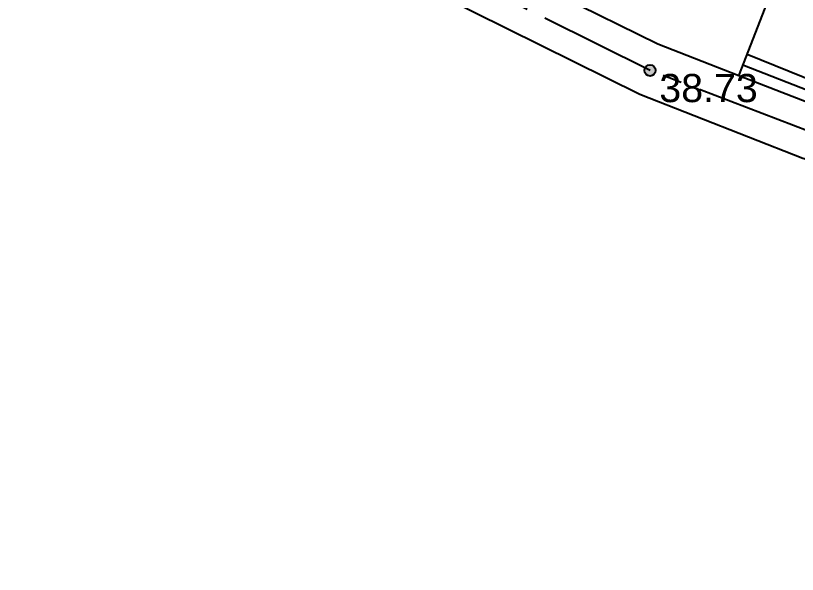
# Model space of a CAD drawing. Header units: millimetres. Extents: x 648844 to 649530, y 1246379 to 1246752.
# Drawn here: x 648963.3 to 649063.1, y 1246397.7 to 1246469.1 of the extents above; entities that cross this region are included whole.
import ezdxf

# ---------------------------------------------------------------- set-up
doc = ezdxf.new("R2010")
doc.units = ezdxf.units.MM
doc.header["$LTSCALE"] = 20
doc.header["$MEASUREMENT"] = 0
doc.linetypes.add('ACAD_ISO06W100', pattern=[36, 24, -3, 0, -3, 0, -3, 0, -3])
doc.linetypes.add('CENTER2', pattern=[1.125, 0.75, -0.125, 0.125, -0.125])
for name, color, linetype in [('acera', 8, 'CONTINUOUS'), ('CARRETERA', 4, 'CONTINUOUS'), ('CONT-MNR2', 9, 'CONTINUOUS'), ('NIVELES', 2, 'CONTINUOUS')]:
    doc.layers.add(name, color=color, linetype=linetype)
doc.styles.add('MINIMO', font='arial.ttf', dxfattribs={"height": 3.6})

# ---------------------------------------------------------------- blocks, each defined once
blk = doc.blocks.new('*U3739')
at = {"layer": 'CONT-MNR2', "elevation": 39, "flags": 128}
for points in [[(646408.09, 1246733.726), (646407.622, 1246733.887), (646406.796, 1246734.197), (646406.015, 1246734.508), (646405.271, 1246734.808), (646404.556, 1246735.09), (646403.863, 1246735.344), (646403.183, 1246735.56), (646402.51, 1246735.729), (646401.786, 1246735.859), (646401.133, 1246735.936), (646400.52, 1246735.976), (646399.919, 1246735.993), (646399.3, 1246736.004), (646398.634, 1246736.023), (646397.891, 1246736.068), (646397.226, 1246736.122), (646396.13, 1246736.214), (646394.676, 1246736.338), (646392.936, 1246736.487), (646390.984, 1246736.653), (646388.892, 1246736.831), (646386.732, 1246737.015), (646384.577, 1246737.196), (646382.501, 1246737.37), (646380.574, 1246737.529), (646378.871, 1246737.667), (646377.463, 1246737.777), (646376.424, 1246737.853), (646375.25, 1246737.939), (646374.126, 1246738.031), (646373.049, 1246738.123), (646372.016, 1246738.209), (646371.023, 1246738.282), (646370.067, 1246738.337), (646369.145, 1246738.366), (646368.253, 1246738.365), (646367.389, 1246738.327), (646366.392, 1246738.229), (646365.351, 1246738.078), (646364.317, 1246737.894), (646363.342, 1246737.694), (646362.477, 1246737.497), (646361.772, 1246737.321), (646361.278, 1246737.185), (646361.047, 1246737.108), (646360.875, 1246736.957), (646360.746, 1246736.782), (646360.575, 1246736.664), (646360.308, 1246736.677), (646359.847, 1246736.765), (646359.305, 1246736.89), (646358.794, 1246737.014), (646358.427, 1246737.098)], [(646454.933, 1246716.383), (646454.891, 1246716.413), (646454.795, 1246716.481), (646454.626, 1246716.601), (646454.362, 1246716.789), (646453.986, 1246717.052), (646453.582, 1246717.327), (646453.28, 1246717.542), (646452.759, 1246717.919), (646452.055, 1246718.425), (646451.199, 1246719.026), (646450.227, 1246719.688), (646449.17, 1246720.377), (646448.064, 1246721.058), (646446.941, 1246721.699), (646445.835, 1246722.264), (646444.86, 1246722.69), (646443.609, 1246723.182), (646442.143, 1246723.721), (646440.526, 1246724.288), (646438.822, 1246724.864), (646437.091, 1246725.432), (646435.398, 1246725.972), (646433.806, 1246726.466), (646432.376, 1246726.894), (646431.173, 1246727.239), (646430.258, 1246727.482), (646429.696, 1246727.603), (646428.932, 1246727.658), (646428.144, 1246727.63), (646427.392, 1246727.562), (646426.734, 1246727.493), (646426.315, 1246727.465), (646426.085, 1246727.475), (646425.978, 1246727.5), (646425.94, 1246727.52), (646425.895, 1246727.556), (646425.826, 1246727.643), (646425.763, 1246727.804), (646425.721, 1246728.055), (646425.664, 1246728.377), (646425.509, 1246728.645), (646425.154, 1246728.788), (646424.306, 1246729.058), (646423.057, 1246729.43), (646421.521, 1246729.874)]]:
    blk.add_lwpolyline(points, dxfattribs=at)
at = {"layer": 'CONT-MNR2', "color": 3, "insert": (646414.798, 1246731.773, 39), "char_height": 3.6, "attachment_point": 5, "rotation": 164.29502, "style": 'MINIMO'}
blk.add_mtext('{39.00}', dxfattribs=at)

msp = doc.modelspace()

# ---------------------------------------------------------------- hatches: boundary and pattern name
at = {"layer": 'NIVELES'}
h = msp.add_hatch(color=256, dxfattribs=at)
edge = h.paths.add_edge_path()
edge.add_arc((649044.307, 1246462.068), 0.718, 0, 360)

# ---------------------------------------------------------------- linework, layer by layer
at = {"layer": 'acera', "color": 7}
for p, q in [((649055.662, 1246461.389), (649061.461, 1246476.31, 32.675)), ((649066.276, 1246460.214), (649056.707, 1246464.08))]:
    msp.add_line(p, q, dxfattribs=at)
at = {"layer": 'acera', "color": 2}
msp.add_line((649064.567, 1246459.471), (649056.184, 1246462.734), dxfattribs=at)
at = {"layer": 'acera', "color": 93}
msp.add_line((649065.11, 1246457.716), (649055.662, 1246461.389), dxfattribs=at)
at = {"layer": 'CARRETERA', "linetype": 'ACAD_ISO06W100'}
for p, q in [((649045.317, 1246465.41), (649018.367, 1246478.702)), ((649055.662, 1246461.389), (649045.317, 1246465.41))]:
    msp.add_line(p, q, dxfattribs=at)
at = {"layer": 'CARRETERA', "color": 2, "linetype": 'CENTER2'}
msp.add_lwpolyline([(649385.498, 1246400.913), (649365.147, 1246403.899), (649342.944, 1246407.248), (649324.484, 1246410.055), (649314.408, 1246411.536), (649287.73, 1246415.512), (649272.649, 1246417.727), (649258.323, 1246419.909), (649239.409, 1246422.704), (649218.172, 1246425.841), (649196.758, 1246428.965), (649173.041, 1246432.464), (649151.669, 1246435.63), (649124.744, 1246439.689), (649105.022, 1246443.216), (649083.595, 1246448.283), (649064.636, 1246454.249), (649044.307, 1246462.068), (649016.889, 1246475.647), (648993.714, 1246489.85), (648974.551, 1246504.024), (648964.032, 1246512.815), (648947.195, 1246528.778), (648928.636, 1246549.456)], dxfattribs=at)
at = {"layer": 'CARRETERA', "linetype": 'ACAD_ISO06W100'}
msp.add_lwpolyline([(649384.824, 1246397.739), (649364.633, 1246400.615), (649342.184, 1246404.045), (649322.106, 1246407.064), (649309.242, 1246408.871), (649287.377, 1246412.144), (649272.24, 1246414.399), (649257.848, 1246416.575), (649238.549, 1246419.462), (649217.97, 1246422.471), (649196.309, 1246425.586), (649172.69, 1246429.11), (649150.72, 1246432.432), (649124.147, 1246436.417), (649106.21, 1246439.623), (649082.589, 1246445.148), (649063.827, 1246450.841), (649043.016, 1246458.992), (649015.409, 1246472.657), (648991.809, 1246487.078), (648972.679, 1246501.284), (648961.85, 1246510.366), (648944.081, 1246527.221), (648925.859, 1246547.575)], dxfattribs=at)
at = {"layer": 'NIVELES'}
msp.add_circle((649044.307, 1246462.068), 0.718, dxfattribs=at)

# ---------------------------------------------------------------- block references
at = {"layer": 'CONT-MNR2'}
msp.add_blockref('*U3739', (2687.306, -252.134), dxfattribs=at)

# ---------------------------------------------------------------- texts
at = {"layer": 'NIVELES', "style": 'MINIMO'}
msp.add_text('38.73', height=3.6, dxfattribs=at).set_placement((649045.493, 1246458.016))

doc.saveas('drawing.dxf')
